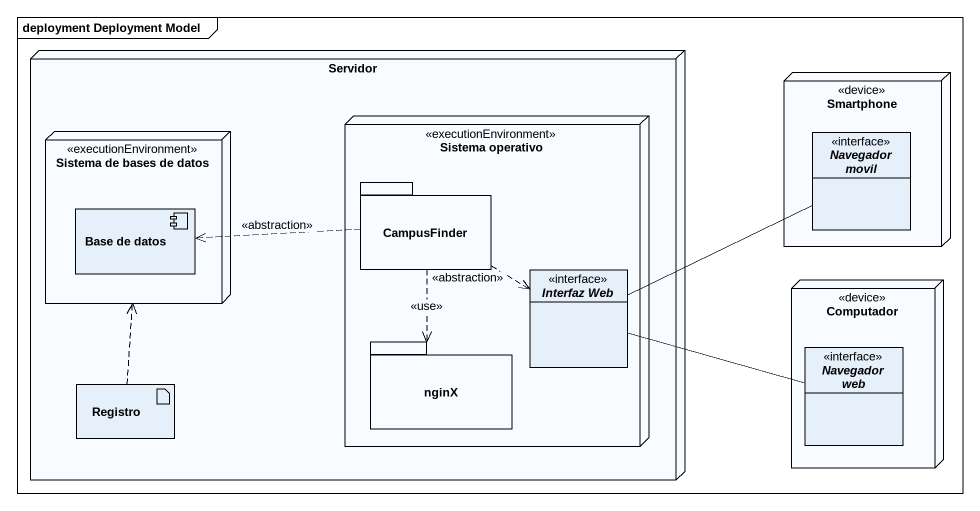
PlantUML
@startuml
mainframe deployment Deployment Model
allowmixing
hide circle
hide empty members
node Servidor {
  node "Sistema de bases de datos" as Sistema_de_bases_de_datos <<executionEnvironment>> {
    component "Base de datos" as Base_de_datos
  }
  node "Sistema operativo" as Sistema_operativo <<executionEnvironment>> {
    package CampusFinder {
    }
    interface "Interfaz Web" as Interfaz_Web
    package nginX {
    }
  }
  artifact Registro
}
node Smartphone <<device>> {
  interface "Navegador movil" as Navegador_movil
}
node Computador <<device>> {
  interface "Navegador web" as Navegador_web
}
CampusFinder .left.> Base_de_datos : <<abstraction>>
CampusFinder ..> Interfaz_Web : <<abstraction>>
CampusFinder ..> nginX : <<use>>
Interfaz_Web -right- Navegador_movil
Interfaz_Web -right- Navegador_web
Registro .up.> Sistema_de_bases_de_datos
@enduml
